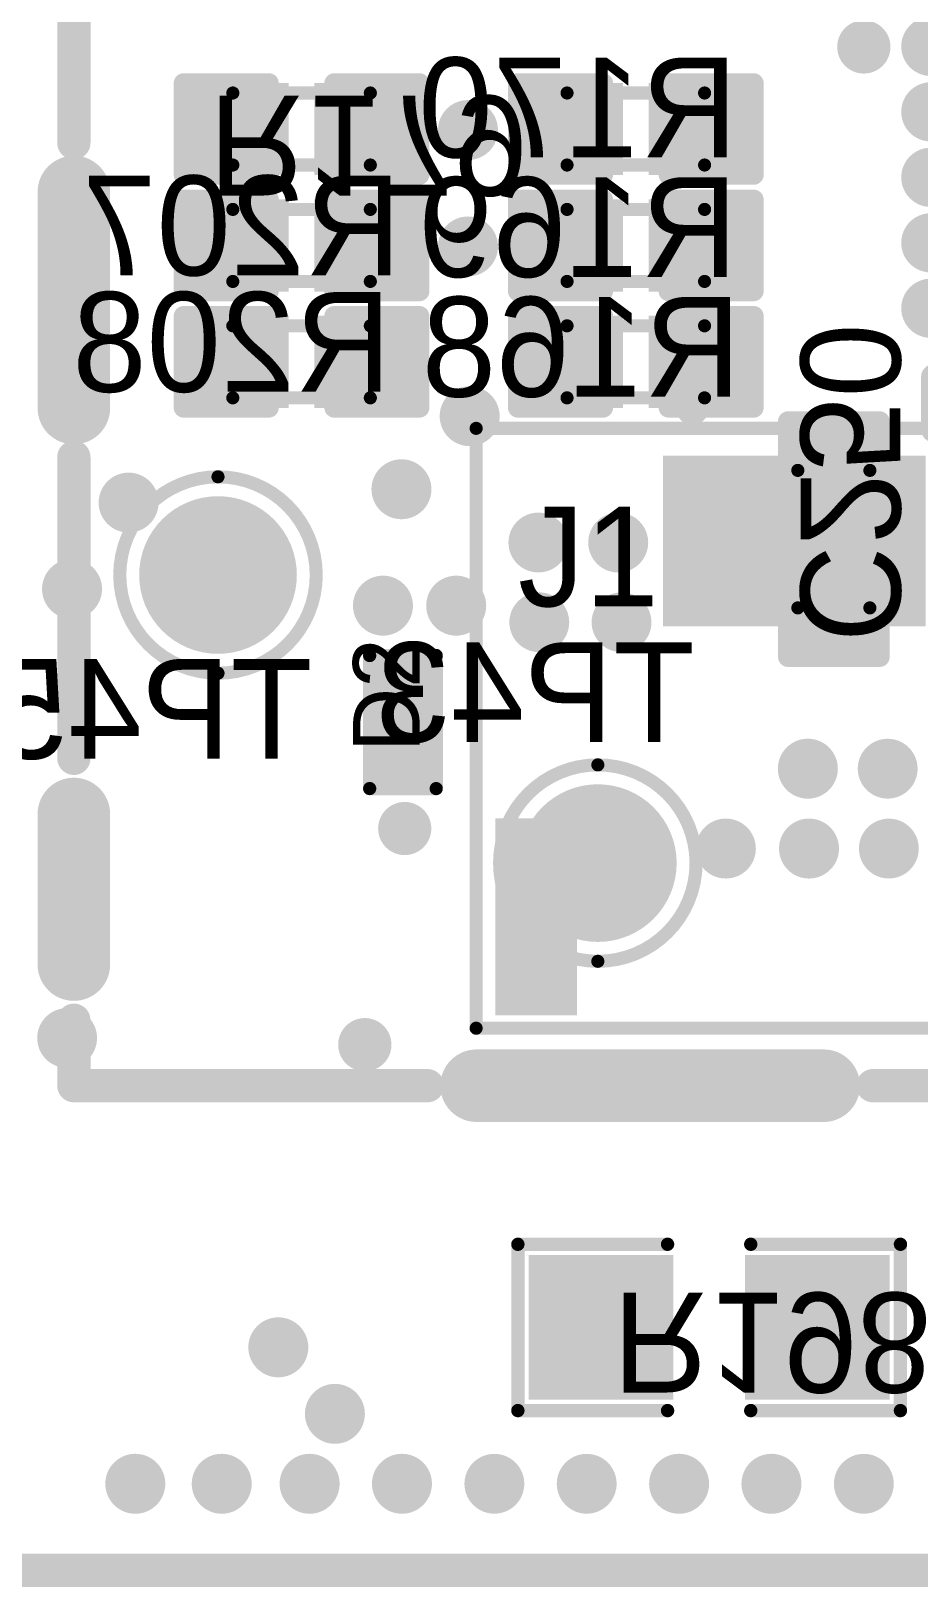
# Model space of a CAD drawing. Extents: x 722 to 1072, y 754 to 1061.
# Drawn here: x 791.64 to 798.41, y 1014.07 to 1025.95 of the extents above; entities that cross this region are included whole.
import ezdxf

# ---------------------------------------------------------------- set-up
doc = ezdxf.new("R2010")
doc.units = 0
doc.layers.get('0').update_dxf_attribs({"linetype": 'CONTINUOUS'})
for name, color, linetype in [('BOTTOMOVERLAY', 54, 'CONTINUOUS'), ('BOTTOMPASTE', 16, 'CONTINUOUS'), ('BOTTOMSOLDER', 6, 'CONTINUOUS'), ('KEEPOUTLAYER', 6, 'CONTINUOUS'), ('MECHANICAL13', 56, 'CONTINUOUS'), ('MULTILAYER', 9, 'CONTINUOUS'), ('TOPOVERLAY', 2, 'CONTINUOUS'), ('TOPPASTE', 8, 'CONTINUOUS'), ('TOPSOLDER', 216, 'CONTINUOUS'), ('VIAHOLELAYER', 16, 'CONTINUOUS')]:
    doc.layers.add(name, color=color, linetype=linetype)

# ---------------------------------------------------------------- blocks, each defined once
blk = doc.blocks.new('R_0402_B_15')
at = {"layer": 'BOTTOMOVERLAY', "const_width": 0.152}
for points in [[(-0.9, 0.35), (-0.9, -0.35)], [(-0.25, 0.35), (-0.9, 0.35)], [(0.9, 0.35), (0.25, 0.35)], [(0.9, 0.35), (0.9, -0.35)], [(-0.25, -0.35), (-0.9, -0.35)], [(0.9, -0.35), (0.25, -0.35)]]:
    blk.add_lwpolyline(points, dxfattribs=at)
at = {"layer": 'BOTTOMOVERLAY', "const_width": 0.0762}
for points in [[(-0.938, 0.35, 1), (-0.862, 0.35, 1)], [(-0.938, 0.35, 1), (-0.862, 0.35, 1)], [(-0.288, 0.35, 1), (-0.212, 0.35, 1)], [(0.212, 0.35, 1), (0.288, 0.35, 1)], [(0.862, 0.35, 1), (0.938, 0.35, 1)], [(0.862, 0.35, 1), (0.938, 0.35, 1)], [(-0.938, -0.35, 1), (-0.862, -0.35, 1)], [(-0.938, -0.35, 1), (-0.862, -0.35, 1)], [(-0.288, -0.35, 1), (-0.212, -0.35, 1)], [(0.212, -0.35, 1), (0.288, -0.35, 1)], [(0.862, -0.35, 1), (0.938, -0.35, 1)], [(0.862, -0.35, 1), (0.938, -0.35, 1)]]:
    blk.add_lwpolyline(points, format="xyb", close=True, dxfattribs=at)
at = {"layer": 'BOTTOMPASTE'}
for points in [[(-0.8, 0.25), (-0.8, -0.25), (-0.2, 0.25), (-0.2, -0.25)], [(0.2, 0.25), (0.2, -0.25), (0.8, 0.25), (0.8, -0.25)]]:
    blk.add_solid(points, dxfattribs=at)
at = {"layer": 'BOTTOMSOLDER'}
for points in [[(-0.902, 0.352), (-0.902, -0.352), (-0.098, 0.352), (-0.098, -0.352)], [(0.098, 0.352), (0.098, -0.352), (0.902, 0.352), (0.902, -0.352)]]:
    blk.add_solid(points, dxfattribs=at)
at = {"layer": 'MECHANICAL13', "const_width": 0.1}
for points in [[(-0.525, 0.275), (-0.525, -0.275)], [(0.525, 0.275), (-0.525, 0.275)], [(0.525, 0.275), (0.525, -0.275)], [(0.525, -0.275), (-0.525, -0.275)]]:
    blk.add_lwpolyline(points, dxfattribs=at)
at = {"layer": 'MECHANICAL13', "const_width": 0.05}
for points in [[(-0.55, 0.275, 1), (-0.5, 0.275, 1)], [(-0.55, 0.275, 1), (-0.5, 0.275, 1)], [(0.5, 0.275, 1), (0.55, 0.275, 1)], [(0.5, 0.275, 1), (0.55, 0.275, 1)], [(-0.55, -0.275, 1), (-0.5, -0.275, 1)], [(-0.55, -0.275, 1), (-0.5, -0.275, 1)], [(0.5, -0.275, 1), (0.55, -0.275, 1)], [(0.5, -0.275, 1), (0.55, -0.275, 1)]]:
    blk.add_lwpolyline(points, format="xyb", close=True, dxfattribs=at)
blk = doc.blocks.new('R_0402_B_16')
at = {"layer": 'BOTTOMOVERLAY', "const_width": 0.152}
for points in [[(-0.9, 0.35), (-0.9, -0.35)], [(-0.25, 0.35), (-0.9, 0.35)], [(0.9, 0.35), (0.25, 0.35)], [(0.9, 0.35), (0.9, -0.35)], [(-0.25, -0.35), (-0.9, -0.35)], [(0.9, -0.35), (0.25, -0.35)]]:
    blk.add_lwpolyline(points, dxfattribs=at)
at = {"layer": 'BOTTOMOVERLAY', "const_width": 0.0762}
for points in [[(-0.938, 0.35, 1), (-0.862, 0.35, 1)], [(-0.938, 0.35, 1), (-0.862, 0.35, 1)], [(-0.288, 0.35, 1), (-0.212, 0.35, 1)], [(0.212, 0.35, 1), (0.288, 0.35, 1)], [(0.862, 0.35, 1), (0.938, 0.35, 1)], [(0.862, 0.35, 1), (0.938, 0.35, 1)], [(-0.938, -0.35, 1), (-0.862, -0.35, 1)], [(-0.938, -0.35, 1), (-0.862, -0.35, 1)], [(-0.288, -0.35, 1), (-0.212, -0.35, 1)], [(0.212, -0.35, 1), (0.288, -0.35, 1)], [(0.862, -0.35, 1), (0.938, -0.35, 1)], [(0.862, -0.35, 1), (0.938, -0.35, 1)]]:
    blk.add_lwpolyline(points, format="xyb", close=True, dxfattribs=at)
at = {"layer": 'BOTTOMPASTE'}
for points in [[(-0.8, 0.25), (-0.8, -0.25), (-0.2, 0.25), (-0.2, -0.25)], [(0.2, 0.25), (0.2, -0.25), (0.8, 0.25), (0.8, -0.25)]]:
    blk.add_solid(points, dxfattribs=at)
at = {"layer": 'BOTTOMSOLDER'}
for points in [[(-0.902, 0.352), (-0.902, -0.352), (-0.098, 0.352), (-0.098, -0.352)], [(0.098, 0.352), (0.098, -0.352), (0.902, 0.352), (0.902, -0.352)]]:
    blk.add_solid(points, dxfattribs=at)
at = {"layer": 'MECHANICAL13', "const_width": 0.1}
for points in [[(-0.525, 0.275), (-0.525, -0.275)], [(0.525, 0.275), (-0.525, 0.275)], [(0.525, 0.275), (0.525, -0.275)], [(0.525, -0.275), (-0.525, -0.275)]]:
    blk.add_lwpolyline(points, dxfattribs=at)
at = {"layer": 'MECHANICAL13', "const_width": 0.05}
for points in [[(-0.55, 0.275, 1), (-0.5, 0.275, 1)], [(-0.55, 0.275, 1), (-0.5, 0.275, 1)], [(0.5, 0.275, 1), (0.55, 0.275, 1)], [(0.5, 0.275, 1), (0.55, 0.275, 1)], [(-0.55, -0.275, 1), (-0.5, -0.275, 1)], [(-0.55, -0.275, 1), (-0.5, -0.275, 1)], [(0.5, -0.275, 1), (0.55, -0.275, 1)], [(0.5, -0.275, 1), (0.55, -0.275, 1)]]:
    blk.add_lwpolyline(points, format="xyb", close=True, dxfattribs=at)
blk = doc.blocks.new('C_0402_B_22')
at = {"layer": 'BOTTOMOVERLAY', "const_width": 0.152}
for points in [[(-0.25, 0.35), (-0.9, 0.35)], [(-0.9, -0.35), (-0.9, 0.35)], [(0.9, 0.35), (0.25, 0.35)], [(0.9, -0.35), (0.9, 0.35)], [(-0.25, -0.35), (-0.9, -0.35)], [(0.9, -0.35), (0.25, -0.35)]]:
    blk.add_lwpolyline(points, dxfattribs=at)
at = {"layer": 'BOTTOMOVERLAY', "const_width": 0.0762}
for points in [[(-0.938, 0.35, 1), (-0.862, 0.35, 1)], [(-0.938, 0.35, 1), (-0.862, 0.35, 1)], [(-0.288, 0.35, 1), (-0.212, 0.35, 1)], [(0.212, 0.35, 1), (0.288, 0.35, 1)], [(0.862, 0.35, 1), (0.938, 0.35, 1)], [(0.862, 0.35, 1), (0.938, 0.35, 1)], [(-0.938, -0.35, 1), (-0.862, -0.35, 1)], [(-0.938, -0.35, 1), (-0.862, -0.35, 1)], [(-0.288, -0.35, 1), (-0.212, -0.35, 1)], [(0.212, -0.35, 1), (0.288, -0.35, 1)], [(0.862, -0.35, 1), (0.938, -0.35, 1)], [(0.862, -0.35, 1), (0.938, -0.35, 1)]]:
    blk.add_lwpolyline(points, format="xyb", close=True, dxfattribs=at)
at = {"layer": 'BOTTOMPASTE'}
for points in [[(-0.8, 0.25), (-0.8, -0.25), (-0.2, 0.25), (-0.2, -0.25)], [(0.2, 0.25), (0.2, -0.25), (0.8, 0.25), (0.8, -0.25)]]:
    blk.add_solid(points, dxfattribs=at)
at = {"layer": 'BOTTOMSOLDER'}
for points in [[(-0.902, 0.352), (-0.902, -0.352), (-0.098, 0.352), (-0.098, -0.352)], [(0.098, 0.352), (0.098, -0.352), (0.902, 0.352), (0.902, -0.352)]]:
    blk.add_solid(points, dxfattribs=at)
at = {"layer": 'MECHANICAL13', "const_width": 0.1}
for points in [[(0.525, 0.275), (-0.525, 0.275)], [(-0.525, -0.275), (-0.525, 0.275)], [(0.525, -0.275), (0.525, 0.275)], [(0.525, -0.275), (-0.525, -0.275)]]:
    blk.add_lwpolyline(points, dxfattribs=at)
at = {"layer": 'MECHANICAL13', "const_width": 0.05}
for points in [[(-0.55, 0.275, 1), (-0.5, 0.275, 1)], [(-0.55, 0.275, 1), (-0.5, 0.275, 1)], [(0.5, 0.275, 1), (0.55, 0.275, 1)], [(0.5, 0.275, 1), (0.55, 0.275, 1)], [(-0.55, -0.275, 1), (-0.5, -0.275, 1)], [(-0.55, -0.275, 1), (-0.5, -0.275, 1)], [(0.5, -0.275, 1), (0.55, -0.275, 1)], [(0.5, -0.275, 1), (0.55, -0.275, 1)]]:
    blk.add_lwpolyline(points, format="xyb", close=True, dxfattribs=at)
blk = doc.blocks.new('QFN32_B_42')
at = {"layer": 'BOTTOMOVERLAY', "const_width": 0.2}
for points in [[(-2.275, 2.675), (-2.675, 2.675)], [(-2.675, 2.675), (-2.675, 2.275)], [(2.675, 2.675), (2.275, 2.675)], [(2.675, 2.675), (2.675, 2.275)], [(-2.675, -2.275), (-2.675, -2.675)], [(2.675, -2.275), (2.675, -2.675)], [(-2.275, -2.675), (-2.675, -2.675)], [(2.675, -2.675), (2.275, -2.675)]]:
    blk.add_lwpolyline(points, dxfattribs=at)
at = {"layer": 'BOTTOMOVERLAY'}
for points, const_width in [([(-2.725, 2.675, 1), (-2.625, 2.675, 1)], 0.1), ([(-2.725, 2.675, 1), (-2.625, 2.675, 1)], 0.1), ([(-2.325, 2.675, 1), (-2.225, 2.675, 1)], 0.1), ([(2.225, 2.675, 1), (2.325, 2.675, 1)], 0.1), ([(2.625, 2.675, 1), (2.725, 2.675, 1)], 0.1), ([(2.625, 2.675, 1), (2.725, 2.675, 1)], 0.1), ([(-2.725, 2.275, 1), (-2.625, 2.275, 1)], 0.1), ([(2.625, 2.275, 1), (2.725, 2.275, 1)], 0.1), ([(-2.725, -2.275, 1), (-2.625, -2.275, 1)], 0.1), ([(2.625, -2.275, 1), (2.725, -2.275, 1)], 0.1), ([(-3.2, -2.525, 1), (-3.45, -2.525, 1)], 0.25), ([(-3.512, -2.525, 1), (-3.388, -2.525, 1)], 0.125), ([(-3.262, -2.525, 1), (-3.137, -2.525, 1)], 0.125), ([(-2.725, -2.675, 1), (-2.625, -2.675, 1)], 0.1), ([(-2.725, -2.675, 1), (-2.625, -2.675, 1)], 0.1), ([(-2.325, -2.675, 1), (-2.225, -2.675, 1)], 0.1), ([(2.225, -2.675, 1), (2.325, -2.675, 1)], 0.1), ([(2.625, -2.675, 1), (2.725, -2.675, 1)], 0.1), ([(2.625, -2.675, 1), (2.725, -2.675, 1)], 0.1)]:
    blk.add_lwpolyline(points, format="xyb", close=True, dxfattribs=dict(at, const_width=const_width))
at = {"layer": 'BOTTOMPASTE', "const_width": 0.25}
for points in [[(-1.75, 2.7), (-1.75, 2.15)], [(-1.25, 2.7), (-1.25, 2.15)], [(-0.75, 2.7), (-0.75, 2.15)], [(-0.25, 2.7), (-0.25, 2.15)], [(0.25, 2.7), (0.25, 2.15)], [(0.75, 2.7), (0.75, 2.15)], [(1.25, 2.7), (1.25, 2.15)], [(1.75, 2.7), (1.75, 2.15)], [(-2.15, 1.75), (-2.7, 1.75)], [(2.7, 1.75), (2.15, 1.75)], [(-2.15, 1.25), (-2.7, 1.25)], [(2.7, 1.25), (2.15, 1.25)], [(-2.15, 0.75), (-2.7, 0.75)], [(2.7, 0.75), (2.15, 0.75)], [(-2.15, 0.25), (-2.7, 0.25)], [(2.7, 0.25), (2.15, 0.25)], [(-2.15, -0.25), (-2.7, -0.25)], [(2.7, -0.25), (2.15, -0.25)], [(-2.15, -0.75), (-2.7, -0.75)], [(2.7, -0.75), (2.15, -0.75)], [(-2.15, -1.25), (-2.7, -1.25)], [(2.7, -1.25), (2.15, -1.25)], [(-2.15, -1.75), (-2.7, -1.75)], [(2.7, -1.75), (2.15, -1.75)], [(-1.75, -2.15), (-1.75, -2.7)], [(-1.25, -2.15), (-1.25, -2.7)], [(-0.75, -2.15), (-0.75, -2.7)], [(-0.25, -2.15), (-0.25, -2.7)], [(0.25, -2.15), (0.25, -2.7)], [(0.75, -2.15), (0.75, -2.7)], [(1.25, -2.15), (1.25, -2.7)], [(1.75, -2.15), (1.75, -2.7)]]:
    blk.add_lwpolyline(points, dxfattribs=at)
at = {"layer": 'BOTTOMPASTE', "const_width": 0.125}
for points in [[(-1.812, 2.7, 1), (-1.687, 2.7, 1)], [(-1.312, 2.7, 1), (-1.188, 2.7, 1)], [(-0.812, 2.7, 1), (-0.687, 2.7, 1)], [(-0.312, 2.7, 1), (-0.188, 2.7, 1)], [(0.188, 2.7, 1), (0.313, 2.7, 1)], [(0.688, 2.7, 1), (0.813, 2.7, 1)], [(1.188, 2.7, 1), (1.312, 2.7, 1)], [(1.688, 2.7, 1), (1.813, 2.7, 1)], [(-1.812, 2.15, 1), (-1.687, 2.15, 1)], [(-1.312, 2.15, 1), (-1.188, 2.15, 1)], [(-0.812, 2.15, 1), (-0.687, 2.15, 1)], [(-0.312, 2.15, 1), (-0.188, 2.15, 1)], [(0.188, 2.15, 1), (0.313, 2.15, 1)], [(0.688, 2.15, 1), (0.813, 2.15, 1)], [(1.188, 2.15, 1), (1.312, 2.15, 1)], [(1.688, 2.15, 1), (1.813, 2.15, 1)], [(-2.762, 1.75, 1), (-2.638, 1.75, 1)], [(-2.212, 1.75, 1), (-2.087, 1.75, 1)], [(2.088, 1.75, 1), (2.213, 1.75, 1)], [(2.638, 1.75, 1), (2.763, 1.75, 1)], [(-2.762, 1.25, 1), (-2.638, 1.25, 1)], [(-2.212, 1.25, 1), (-2.087, 1.25, 1)], [(2.088, 1.25, 1), (2.213, 1.25, 1)], [(2.638, 1.25, 1), (2.763, 1.25, 1)], [(-2.762, 0.75, 1), (-2.638, 0.75, 1)], [(-2.212, 0.75, 1), (-2.087, 0.75, 1)], [(2.088, 0.75, 1), (2.213, 0.75, 1)], [(2.638, 0.75, 1), (2.763, 0.75, 1)], [(-2.762, 0.25, 1), (-2.638, 0.25, 1)], [(-2.212, 0.25, 1), (-2.087, 0.25, 1)], [(2.088, 0.25, 1), (2.213, 0.25, 1)], [(2.638, 0.25, 1), (2.763, 0.25, 1)], [(-2.762, -0.25, 1), (-2.638, -0.25, 1)], [(-2.212, -0.25, 1), (-2.087, -0.25, 1)], [(2.088, -0.25, 1), (2.213, -0.25, 1)], [(2.638, -0.25, 1), (2.763, -0.25, 1)], [(-2.762, -0.75, 1), (-2.638, -0.75, 1)], [(-2.212, -0.75, 1), (-2.087, -0.75, 1)], [(2.088, -0.75, 1), (2.213, -0.75, 1)], [(2.638, -0.75, 1), (2.763, -0.75, 1)], [(-2.762, -1.25, 1), (-2.638, -1.25, 1)], [(-2.212, -1.25, 1), (-2.087, -1.25, 1)], [(2.088, -1.25, 1), (2.213, -1.25, 1)], [(2.638, -1.25, 1), (2.763, -1.25, 1)], [(-2.762, -1.75, 1), (-2.638, -1.75, 1)], [(-2.212, -1.75, 1), (-2.087, -1.75, 1)], [(2.088, -1.75, 1), (2.213, -1.75, 1)], [(2.638, -1.75, 1), (2.763, -1.75, 1)], [(-1.812, -2.15, 1), (-1.687, -2.15, 1)], [(-1.312, -2.15, 1), (-1.188, -2.15, 1)], [(-0.812, -2.15, 1), (-0.687, -2.15, 1)], [(-0.312, -2.15, 1), (-0.188, -2.15, 1)], [(0.188, -2.15, 1), (0.313, -2.15, 1)], [(0.688, -2.15, 1), (0.813, -2.15, 1)], [(1.188, -2.15, 1), (1.312, -2.15, 1)], [(1.688, -2.15, 1), (1.813, -2.15, 1)], [(-1.812, -2.7, 1), (-1.687, -2.7, 1)], [(-1.312, -2.7, 1), (-1.188, -2.7, 1)], [(-0.812, -2.7, 1), (-0.687, -2.7, 1)], [(-0.312, -2.7, 1), (-0.188, -2.7, 1)], [(0.188, -2.7, 1), (0.313, -2.7, 1)], [(0.688, -2.7, 1), (0.813, -2.7, 1)], [(1.188, -2.7, 1), (1.312, -2.7, 1)], [(1.688, -2.7, 1), (1.813, -2.7, 1)]]:
    blk.add_lwpolyline(points, format="xyb", close=True, dxfattribs=at)
at = {"layer": 'BOTTOMPASTE'}
blk.add_solid([(-1.8, -1.8), (1.8, -1.8), (-1.8, 1.8), (1.8, 1.8)], dxfattribs=at)
at = {"layer": 'BOTTOMSOLDER', "const_width": 0.453}
for points in [[(-1.75, 2.7), (-1.75, 2.15)], [(-1.25, 2.7), (-1.25, 2.15)], [(-0.75, 2.7), (-0.75, 2.15)], [(-0.25, 2.7), (-0.25, 2.15)], [(0.25, 2.7), (0.25, 2.15)], [(0.75, 2.7), (0.75, 2.15)], [(1.25, 2.7), (1.25, 2.15)], [(1.75, 2.7), (1.75, 2.15)], [(-2.15, 1.75), (-2.7, 1.75)], [(2.7, 1.75), (2.15, 1.75)], [(-2.15, 1.25), (-2.7, 1.25)], [(2.7, 1.25), (2.15, 1.25)], [(-2.15, 0.75), (-2.7, 0.75)], [(2.7, 0.75), (2.15, 0.75)], [(-2.15, 0.25), (-2.7, 0.25)], [(2.7, 0.25), (2.15, 0.25)], [(-2.15, -0.25), (-2.7, -0.25)], [(2.7, -0.25), (2.15, -0.25)], [(-2.15, -0.75), (-2.7, -0.75)], [(2.7, -0.75), (2.15, -0.75)], [(-2.15, -1.25), (-2.7, -1.25)], [(2.7, -1.25), (2.15, -1.25)], [(-2.15, -1.75), (-2.7, -1.75)], [(2.7, -1.75), (2.15, -1.75)], [(-1.75, -2.15), (-1.75, -2.7)], [(-1.25, -2.15), (-1.25, -2.7)], [(-0.75, -2.15), (-0.75, -2.7)], [(-0.25, -2.15), (-0.25, -2.7)], [(0.25, -2.15), (0.25, -2.7)], [(0.75, -2.15), (0.75, -2.7)], [(1.25, -2.15), (1.25, -2.7)], [(1.75, -2.15), (1.75, -2.7)]]:
    blk.add_lwpolyline(points, dxfattribs=at)
at = {"layer": 'BOTTOMSOLDER', "const_width": 0.227}
for points in [[(-1.863, 2.7, 1), (-1.637, 2.7, 1)], [(-1.363, 2.7, 1), (-1.137, 2.7, 1)], [(-0.863, 2.7, 1), (-0.637, 2.7, 1)], [(-0.363, 2.7, 1), (-0.137, 2.7, 1)], [(0.137, 2.7, 1), (0.363, 2.7, 1)], [(0.637, 2.7, 1), (0.863, 2.7, 1)], [(1.137, 2.7, 1), (1.363, 2.7, 1)], [(1.637, 2.7, 1), (1.863, 2.7, 1)], [(-1.863, 2.15, 1), (-1.637, 2.15, 1)], [(-1.363, 2.15, 1), (-1.137, 2.15, 1)], [(-0.863, 2.15, 1), (-0.637, 2.15, 1)], [(-0.363, 2.15, 1), (-0.137, 2.15, 1)], [(0.137, 2.15, 1), (0.363, 2.15, 1)], [(0.637, 2.15, 1), (0.863, 2.15, 1)], [(1.137, 2.15, 1), (1.363, 2.15, 1)], [(1.637, 2.15, 1), (1.863, 2.15, 1)], [(-2.813, 1.75, 1), (-2.587, 1.75, 1)], [(-2.263, 1.75, 1), (-2.037, 1.75, 1)], [(2.037, 1.75, 1), (2.263, 1.75, 1)], [(2.587, 1.75, 1), (2.813, 1.75, 1)], [(-2.813, 1.25, 1), (-2.587, 1.25, 1)], [(-2.263, 1.25, 1), (-2.037, 1.25, 1)], [(2.037, 1.25, 1), (2.263, 1.25, 1)], [(2.587, 1.25, 1), (2.813, 1.25, 1)], [(-2.813, 0.75, 1), (-2.587, 0.75, 1)], [(-2.263, 0.75, 1), (-2.037, 0.75, 1)], [(2.037, 0.75, 1), (2.263, 0.75, 1)], [(2.587, 0.75, 1), (2.813, 0.75, 1)], [(-2.813, 0.25, 1), (-2.587, 0.25, 1)], [(-2.263, 0.25, 1), (-2.037, 0.25, 1)], [(2.037, 0.25, 1), (2.263, 0.25, 1)], [(2.587, 0.25, 1), (2.813, 0.25, 1)], [(-2.813, -0.25, 1), (-2.587, -0.25, 1)], [(-2.263, -0.25, 1), (-2.037, -0.25, 1)], [(2.037, -0.25, 1), (2.263, -0.25, 1)], [(2.587, -0.25, 1), (2.813, -0.25, 1)], [(-2.813, -0.75, 1), (-2.587, -0.75, 1)], [(-2.263, -0.75, 1), (-2.037, -0.75, 1)], [(2.037, -0.75, 1), (2.263, -0.75, 1)], [(2.587, -0.75, 1), (2.813, -0.75, 1)], [(-2.813, -1.25, 1), (-2.587, -1.25, 1)], [(-2.263, -1.25, 1), (-2.037, -1.25, 1)], [(2.037, -1.25, 1), (2.263, -1.25, 1)], [(2.587, -1.25, 1), (2.813, -1.25, 1)], [(-2.813, -1.75, 1), (-2.587, -1.75, 1)], [(-2.263, -1.75, 1), (-2.037, -1.75, 1)], [(2.037, -1.75, 1), (2.263, -1.75, 1)], [(2.587, -1.75, 1), (2.813, -1.75, 1)], [(-1.863, -2.15, 1), (-1.637, -2.15, 1)], [(-1.363, -2.15, 1), (-1.137, -2.15, 1)], [(-0.863, -2.15, 1), (-0.637, -2.15, 1)], [(-0.363, -2.15, 1), (-0.137, -2.15, 1)], [(0.137, -2.15, 1), (0.363, -2.15, 1)], [(0.637, -2.15, 1), (0.863, -2.15, 1)], [(1.137, -2.15, 1), (1.363, -2.15, 1)], [(1.637, -2.15, 1), (1.863, -2.15, 1)], [(-1.863, -2.7, 1), (-1.637, -2.7, 1)], [(-1.363, -2.7, 1), (-1.137, -2.7, 1)], [(-0.863, -2.7, 1), (-0.637, -2.7, 1)], [(-0.363, -2.7, 1), (-0.137, -2.7, 1)], [(0.137, -2.7, 1), (0.363, -2.7, 1)], [(0.637, -2.7, 1), (0.863, -2.7, 1)], [(1.137, -2.7, 1), (1.363, -2.7, 1)], [(1.637, -2.7, 1), (1.863, -2.7, 1)]]:
    blk.add_lwpolyline(points, format="xyb", close=True, dxfattribs=at)
at = {"layer": 'BOTTOMSOLDER'}
blk.add_solid([(-1.902, -1.902), (1.902, -1.902), (-1.902, 1.902), (1.902, 1.902)], dxfattribs=at)
at = {"layer": 'MECHANICAL13', "const_width": 0.1}
for points in [[(2.525, 2.525), (-2.525, 2.525)], [(-2.525, 2.525), (-2.525, -2.525)], [(2.525, 2.525), (2.525, -2.525)], [(2.525, -2.525), (-2.525, -2.525)]]:
    blk.add_lwpolyline(points, dxfattribs=at)
at = {"layer": 'MECHANICAL13'}
for points, const_width in [([(-2.55, 2.525, 1), (-2.5, 2.525, 1)], 0.05), ([(-2.55, 2.525, 1), (-2.5, 2.525, 1)], 0.05), ([(2.5, 2.525, 1), (2.55, 2.525, 1)], 0.05), ([(2.5, 2.525, 1), (2.55, 2.525, 1)], 0.05), ([(-1.125, -1.625, 1), (-2.125, -1.625, 1)], 0.1), ([(-2.15, -1.625, 1), (-2.1, -1.625, 1)], 0.05), ([(-1.15, -1.625, 1), (-1.1, -1.625, 1)], 0.05), ([(-2.55, -2.525, 1), (-2.5, -2.525, 1)], 0.05), ([(-2.55, -2.525, 1), (-2.5, -2.525, 1)], 0.05), ([(2.5, -2.525, 1), (2.55, -2.525, 1)], 0.05), ([(2.5, -2.525, 1), (2.55, -2.525, 1)], 0.05)]:
    blk.add_lwpolyline(points, format="xyb", close=True, dxfattribs=dict(at, const_width=const_width))
blk = doc.blocks.new('R_0402_B_45')
at = {"layer": 'BOTTOMOVERLAY', "const_width": 0.152}
for points in [[(-0.9, 0.35), (-0.25, 0.35)], [(-0.9, -0.35), (-0.9, 0.35)], [(0.25, 0.35), (0.9, 0.35)], [(0.9, -0.35), (0.9, 0.35)], [(-0.9, -0.35), (-0.25, -0.35)], [(0.25, -0.35), (0.9, -0.35)]]:
    blk.add_lwpolyline(points, dxfattribs=at)
at = {"layer": 'BOTTOMOVERLAY', "const_width": 0.0762}
for points in [[(-0.938, 0.35, 1), (-0.862, 0.35, 1)], [(-0.938, 0.35, 1), (-0.862, 0.35, 1)], [(-0.288, 0.35, 1), (-0.212, 0.35, 1)], [(0.212, 0.35, 1), (0.288, 0.35, 1)], [(0.862, 0.35, 1), (0.938, 0.35, 1)], [(0.862, 0.35, 1), (0.938, 0.35, 1)], [(-0.938, -0.35, 1), (-0.862, -0.35, 1)], [(-0.938, -0.35, 1), (-0.862, -0.35, 1)], [(-0.288, -0.35, 1), (-0.212, -0.35, 1)], [(0.212, -0.35, 1), (0.288, -0.35, 1)], [(0.862, -0.35, 1), (0.938, -0.35, 1)], [(0.862, -0.35, 1), (0.938, -0.35, 1)]]:
    blk.add_lwpolyline(points, format="xyb", close=True, dxfattribs=at)
at = {"layer": 'BOTTOMPASTE'}
for points in [[(-0.8, 0.25), (-0.8, -0.25), (-0.2, 0.25), (-0.2, -0.25)], [(0.2, 0.25), (0.2, -0.25), (0.8, 0.25), (0.8, -0.25)]]:
    blk.add_solid(points, dxfattribs=at)
at = {"layer": 'BOTTOMSOLDER'}
for points in [[(-0.902, 0.352), (-0.902, -0.352), (-0.098, 0.352), (-0.098, -0.352)], [(0.098, 0.352), (0.098, -0.352), (0.902, 0.352), (0.902, -0.352)]]:
    blk.add_solid(points, dxfattribs=at)
at = {"layer": 'MECHANICAL13', "const_width": 0.1}
for points in [[(-0.525, 0.275), (0.525, 0.275)], [(-0.525, -0.275), (-0.525, 0.275)], [(0.525, -0.275), (0.525, 0.275)], [(-0.525, -0.275), (0.525, -0.275)]]:
    blk.add_lwpolyline(points, dxfattribs=at)
at = {"layer": 'MECHANICAL13', "const_width": 0.05}
for points in [[(-0.55, 0.275, 1), (-0.5, 0.275, 1)], [(-0.55, 0.275, 1), (-0.5, 0.275, 1)], [(0.5, 0.275, 1), (0.55, 0.275, 1)], [(0.5, 0.275, 1), (0.55, 0.275, 1)], [(-0.55, -0.275, 1), (-0.5, -0.275, 1)], [(-0.55, -0.275, 1), (-0.5, -0.275, 1)], [(0.5, -0.275, 1), (0.55, -0.275, 1)], [(0.5, -0.275, 1), (0.55, -0.275, 1)]]:
    blk.add_lwpolyline(points, format="xyb", close=True, dxfattribs=at)
blk = doc.blocks.new('R_0402_B_54')
at = {"layer": 'BOTTOMOVERLAY', "const_width": 0.152}
for points in [[(-0.9, 0.35), (-0.25, 0.35)], [(-0.9, -0.35), (-0.9, 0.35)], [(0.25, 0.35), (0.9, 0.35)], [(0.9, -0.35), (0.9, 0.35)], [(-0.9, -0.35), (-0.25, -0.35)], [(0.25, -0.35), (0.9, -0.35)]]:
    blk.add_lwpolyline(points, dxfattribs=at)
at = {"layer": 'BOTTOMOVERLAY', "const_width": 0.0762}
for points in [[(-0.938, 0.35, 1), (-0.862, 0.35, 1)], [(-0.938, 0.35, 1), (-0.862, 0.35, 1)], [(-0.288, 0.35, 1), (-0.212, 0.35, 1)], [(0.212, 0.35, 1), (0.288, 0.35, 1)], [(0.862, 0.35, 1), (0.938, 0.35, 1)], [(0.862, 0.35, 1), (0.938, 0.35, 1)], [(-0.938, -0.35, 1), (-0.862, -0.35, 1)], [(-0.938, -0.35, 1), (-0.862, -0.35, 1)], [(-0.288, -0.35, 1), (-0.212, -0.35, 1)], [(0.212, -0.35, 1), (0.288, -0.35, 1)], [(0.862, -0.35, 1), (0.938, -0.35, 1)], [(0.862, -0.35, 1), (0.938, -0.35, 1)]]:
    blk.add_lwpolyline(points, format="xyb", close=True, dxfattribs=at)
at = {"layer": 'BOTTOMPASTE'}
for points in [[(-0.8, 0.25), (-0.8, -0.25), (-0.2, 0.25), (-0.2, -0.25)], [(0.2, 0.25), (0.2, -0.25), (0.8, 0.25), (0.8, -0.25)]]:
    blk.add_solid(points, dxfattribs=at)
at = {"layer": 'BOTTOMSOLDER'}
for points in [[(-0.902, 0.352), (-0.902, -0.352), (-0.098, 0.352), (-0.098, -0.352)], [(0.098, 0.352), (0.098, -0.352), (0.902, 0.352), (0.902, -0.352)]]:
    blk.add_solid(points, dxfattribs=at)
at = {"layer": 'MECHANICAL13', "const_width": 0.1}
for points in [[(-0.525, 0.275), (0.525, 0.275)], [(-0.525, -0.275), (-0.525, 0.275)], [(0.525, -0.275), (0.525, 0.275)], [(-0.525, -0.275), (0.525, -0.275)]]:
    blk.add_lwpolyline(points, dxfattribs=at)
at = {"layer": 'MECHANICAL13', "const_width": 0.05}
for points in [[(-0.55, 0.275, 1), (-0.5, 0.275, 1)], [(-0.55, 0.275, 1), (-0.5, 0.275, 1)], [(0.5, 0.275, 1), (0.55, 0.275, 1)], [(0.5, 0.275, 1), (0.55, 0.275, 1)], [(-0.55, -0.275, 1), (-0.5, -0.275, 1)], [(-0.55, -0.275, 1), (-0.5, -0.275, 1)], [(0.5, -0.275, 1), (0.55, -0.275, 1)], [(0.5, -0.275, 1), (0.55, -0.275, 1)]]:
    blk.add_lwpolyline(points, format="xyb", close=True, dxfattribs=at)
blk = doc.blocks.new('R_0402_B_55')
at = {"layer": 'BOTTOMOVERLAY', "const_width": 0.152}
for points in [[(-0.9, 0.35), (-0.25, 0.35)], [(-0.9, -0.35), (-0.9, 0.35)], [(0.25, 0.35), (0.9, 0.35)], [(0.9, -0.35), (0.9, 0.35)], [(-0.9, -0.35), (-0.25, -0.35)], [(0.25, -0.35), (0.9, -0.35)]]:
    blk.add_lwpolyline(points, dxfattribs=at)
at = {"layer": 'BOTTOMOVERLAY', "const_width": 0.0762}
for points in [[(-0.938, 0.35, 1), (-0.862, 0.35, 1)], [(-0.938, 0.35, 1), (-0.862, 0.35, 1)], [(-0.288, 0.35, 1), (-0.212, 0.35, 1)], [(0.212, 0.35, 1), (0.288, 0.35, 1)], [(0.862, 0.35, 1), (0.938, 0.35, 1)], [(0.862, 0.35, 1), (0.938, 0.35, 1)], [(-0.938, -0.35, 1), (-0.862, -0.35, 1)], [(-0.938, -0.35, 1), (-0.862, -0.35, 1)], [(-0.288, -0.35, 1), (-0.212, -0.35, 1)], [(0.212, -0.35, 1), (0.288, -0.35, 1)], [(0.862, -0.35, 1), (0.938, -0.35, 1)], [(0.862, -0.35, 1), (0.938, -0.35, 1)]]:
    blk.add_lwpolyline(points, format="xyb", close=True, dxfattribs=at)
at = {"layer": 'BOTTOMPASTE'}
for points in [[(-0.8, 0.25), (-0.8, -0.25), (-0.2, 0.25), (-0.2, -0.25)], [(0.2, 0.25), (0.2, -0.25), (0.8, 0.25), (0.8, -0.25)]]:
    blk.add_solid(points, dxfattribs=at)
at = {"layer": 'BOTTOMSOLDER'}
for points in [[(-0.902, 0.352), (-0.902, -0.352), (-0.098, 0.352), (-0.098, -0.352)], [(0.098, 0.352), (0.098, -0.352), (0.902, 0.352), (0.902, -0.352)]]:
    blk.add_solid(points, dxfattribs=at)
at = {"layer": 'MECHANICAL13', "const_width": 0.1}
for points in [[(-0.525, 0.275), (0.525, 0.275)], [(-0.525, -0.275), (-0.525, 0.275)], [(0.525, -0.275), (0.525, 0.275)], [(-0.525, -0.275), (0.525, -0.275)]]:
    blk.add_lwpolyline(points, dxfattribs=at)
at = {"layer": 'MECHANICAL13', "const_width": 0.05}
for points in [[(-0.55, 0.275, 1), (-0.5, 0.275, 1)], [(-0.55, 0.275, 1), (-0.5, 0.275, 1)], [(0.5, 0.275, 1), (0.55, 0.275, 1)], [(0.5, 0.275, 1), (0.55, 0.275, 1)], [(-0.55, -0.275, 1), (-0.5, -0.275, 1)], [(-0.55, -0.275, 1), (-0.5, -0.275, 1)], [(0.5, -0.275, 1), (0.55, -0.275, 1)], [(0.5, -0.275, 1), (0.55, -0.275, 1)]]:
    blk.add_lwpolyline(points, format="xyb", close=True, dxfattribs=at)
blk = doc.blocks.new('R_0402_B_56')
at = {"layer": 'BOTTOMOVERLAY', "const_width": 0.152}
for points in [[(-0.9, 0.35), (-0.25, 0.35)], [(-0.9, -0.35), (-0.9, 0.35)], [(0.25, 0.35), (0.9, 0.35)], [(0.9, -0.35), (0.9, 0.35)], [(-0.9, -0.35), (-0.25, -0.35)], [(0.25, -0.35), (0.9, -0.35)]]:
    blk.add_lwpolyline(points, dxfattribs=at)
at = {"layer": 'BOTTOMOVERLAY', "const_width": 0.0762}
for points in [[(-0.938, 0.35, 1), (-0.862, 0.35, 1)], [(-0.938, 0.35, 1), (-0.862, 0.35, 1)], [(-0.288, 0.35, 1), (-0.212, 0.35, 1)], [(0.212, 0.35, 1), (0.288, 0.35, 1)], [(0.862, 0.35, 1), (0.938, 0.35, 1)], [(0.862, 0.35, 1), (0.938, 0.35, 1)], [(-0.938, -0.35, 1), (-0.862, -0.35, 1)], [(-0.938, -0.35, 1), (-0.862, -0.35, 1)], [(-0.288, -0.35, 1), (-0.212, -0.35, 1)], [(0.212, -0.35, 1), (0.288, -0.35, 1)], [(0.862, -0.35, 1), (0.938, -0.35, 1)], [(0.862, -0.35, 1), (0.938, -0.35, 1)]]:
    blk.add_lwpolyline(points, format="xyb", close=True, dxfattribs=at)
at = {"layer": 'BOTTOMPASTE'}
for points in [[(-0.8, 0.25), (-0.8, -0.25), (-0.2, 0.25), (-0.2, -0.25)], [(0.2, 0.25), (0.2, -0.25), (0.8, 0.25), (0.8, -0.25)]]:
    blk.add_solid(points, dxfattribs=at)
at = {"layer": 'BOTTOMSOLDER'}
for points in [[(-0.902, 0.352), (-0.902, -0.352), (-0.098, 0.352), (-0.098, -0.352)], [(0.098, 0.352), (0.098, -0.352), (0.902, 0.352), (0.902, -0.352)]]:
    blk.add_solid(points, dxfattribs=at)
at = {"layer": 'MECHANICAL13', "const_width": 0.1}
for points in [[(-0.525, 0.275), (0.525, 0.275)], [(-0.525, -0.275), (-0.525, 0.275)], [(0.525, -0.275), (0.525, 0.275)], [(-0.525, -0.275), (0.525, -0.275)]]:
    blk.add_lwpolyline(points, dxfattribs=at)
at = {"layer": 'MECHANICAL13', "const_width": 0.05}
for points in [[(-0.55, 0.275, 1), (-0.5, 0.275, 1)], [(-0.55, 0.275, 1), (-0.5, 0.275, 1)], [(0.5, 0.275, 1), (0.55, 0.275, 1)], [(0.5, 0.275, 1), (0.55, 0.275, 1)], [(-0.55, -0.275, 1), (-0.5, -0.275, 1)], [(-0.55, -0.275, 1), (-0.5, -0.275, 1)], [(0.5, -0.275, 1), (0.55, -0.275, 1)], [(0.5, -0.275, 1), (0.55, -0.275, 1)]]:
    blk.add_lwpolyline(points, format="xyb", close=True, dxfattribs=at)
blk = doc.blocks.new('0201_201')
at = {"layer": 'TOPOVERLAY', "const_width": 0.102}
for points in [[(-0.508, 0.254), (-0.508, -0.254)], [(-0.508, 0.254), (0.508, 0.254)], [(0.508, 0.254), (0.508, -0.254)], [(-0.508, -0.254), (0.508, -0.254)]]:
    blk.add_lwpolyline(points, dxfattribs=at)
at = {"layer": 'TOPOVERLAY', "const_width": 0.0508}
for points in [[(-0.533, 0.254, 1), (-0.483, 0.254, 1)], [(-0.533, 0.254, 1), (-0.483, 0.254, 1)], [(0.483, 0.254, 1), (0.533, 0.254, 1)], [(0.483, 0.254, 1), (0.533, 0.254, 1)], [(-0.533, -0.254, 1), (-0.483, -0.254, 1)], [(-0.533, -0.254, 1), (-0.483, -0.254, 1)], [(0.483, -0.254, 1), (0.533, -0.254, 1)], [(0.483, -0.254, 1), (0.533, -0.254, 1)]]:
    blk.add_lwpolyline(points, format="xyb", close=True, dxfattribs=at)
at = {"layer": 'TOPPASTE'}
for points in [[(-0.09, -0.175), (-0.09, 0.175), (-0.44, -0.175), (-0.44, 0.175)], [(0.44, -0.175), (0.44, 0.175), (0.09, -0.175), (0.09, 0.175)]]:
    blk.add_solid(points, dxfattribs=at)
at = {"layer": 'TOPSOLDER'}
for points in [[(0.012, -0.277), (0.012, 0.277), (-0.542, -0.277), (-0.542, 0.277)], [(0.542, -0.277), (0.542, 0.277), (-0.012, -0.277), (-0.012, 0.277)]]:
    blk.add_solid(points, dxfattribs=at)
blk = doc.blocks.new('FPC_CON4_KYOCERA_204')
at = {"layer": 'TOPOVERLAY'}
for points, const_width in [([(-2.286, 2.429), (-2.286, -2.429)], 0.1), ([(-2.286, 2.429), (2.295, 2.429)], 0.1), ([(2.295, 2.429), (2.295, -2.429)], 0.1), ([(2.45, 0.778), (2.831, 0.778)], 0.254), ([(-2.286, -2.429), (2.295, -2.429)], 0.1)]:
    blk.add_lwpolyline(points, dxfattribs=dict(at, const_width=const_width))
for points, const_width in [([(-2.311, 2.429, 1), (-2.261, 2.429, 1)], 0.05), ([(-2.311, 2.429, 1), (-2.261, 2.429, 1)], 0.05), ([(2.27, 2.429, 1), (2.32, 2.429, 1)], 0.05), ([(2.27, 2.429, 1), (2.32, 2.429, 1)], 0.05), ([(2.387, 0.778, 1), (2.514, 0.778, 1)], 0.127), ([(2.768, 0.778, 1), (2.895, 0.778, 1)], 0.127), ([(-2.311, -2.429, 1), (-2.261, -2.429, 1)], 0.05), ([(-2.311, -2.429, 1), (-2.261, -2.429, 1)], 0.05), ([(2.27, -2.429, 1), (2.32, -2.429, 1)], 0.05), ([(2.27, -2.429, 1), (2.32, -2.429, 1)], 0.05)]:
    blk.add_lwpolyline(points, format="xyb", close=True, dxfattribs=dict(at, const_width=const_width))
at = {"layer": 'TOPPASTE'}
for points in [[(-2.085, 2.18), (-2.085, 1.76), (-0.785, 2.18), (-0.785, 1.76)], [(1.985, 0.6), (1.985, 0.9), (0.885, 0.6), (0.885, 0.9)], [(1.985, 0.1), (1.985, 0.4), (0.885, 0.1), (0.885, 0.4)], [(1.985, -0.4), (1.985, -0.1), (0.885, -0.4), (0.885, -0.1)], [(1.985, -0.9), (1.985, -0.6), (0.885, -0.9), (0.885, -0.6)], [(-2.085, -1.76), (-2.085, -2.18), (-0.785, -1.76), (-0.785, -2.18)]]:
    blk.add_solid(points, dxfattribs=at)
at = {"layer": 'TOPSOLDER'}
for points in [[(-2.187, 2.282), (-2.187, 1.658), (-0.683, 2.282), (-0.683, 1.658)], [(2.087, 0.498), (2.087, 1.002), (0.783, 0.498), (0.783, 1.002)], [(2.087, -0.002), (2.087, 0.502), (0.783, -0.002), (0.783, 0.502)], [(2.087, -0.502), (2.087, 0.002), (0.783, -0.502), (0.783, 0.002)], [(2.087, -1.002), (2.087, -0.498), (0.783, -1.002), (0.783, -0.498)], [(-2.187, -1.658), (-2.187, -2.282), (-0.683, -1.658), (-0.683, -2.282)]]:
    blk.add_solid(points, dxfattribs=at)
blk = doc.blocks.new('R_0603_B_316')
at = {"layer": 'BOTTOMOVERLAY', "const_width": 0.102}
for points in [[(-0.318, 0.635), (-1.46, 0.635)], [(-1.46, 0.635), (-1.46, -0.635)], [(1.46, 0.635), (0.318, 0.635)], [(1.46, 0.635), (1.46, -0.635)], [(-0.318, -0.635), (-1.46, -0.635)], [(1.46, -0.635), (0.318, -0.635)]]:
    blk.add_lwpolyline(points, dxfattribs=at)
at = {"layer": 'BOTTOMOVERLAY', "const_width": 0.0508}
for points in [[(-1.486, 0.635, 1), (-1.435, 0.635, 1)], [(-1.486, 0.635, 1), (-1.435, 0.635, 1)], [(-0.343, 0.635, 1), (-0.292, 0.635, 1)], [(0.292, 0.635, 1), (0.343, 0.635, 1)], [(1.435, 0.635, 1), (1.486, 0.635, 1)], [(1.435, 0.635, 1), (1.486, 0.635, 1)], [(-1.486, -0.635, 1), (-1.435, -0.635, 1)], [(-1.486, -0.635, 1), (-1.435, -0.635, 1)], [(-0.343, -0.635, 1), (-0.292, -0.635, 1)], [(0.292, -0.635, 1), (0.343, -0.635, 1)], [(1.435, -0.635, 1), (1.486, -0.635, 1)], [(1.435, -0.635, 1), (1.486, -0.635, 1)]]:
    blk.add_lwpolyline(points, format="xyb", close=True, dxfattribs=at)
at = {"layer": 'BOTTOMPASTE'}
for points in [[(-1.275, -0.45), (-0.376, -0.45), (-1.275, 0.45), (-0.376, 0.45)], [(0.376, -0.45), (1.275, -0.45), (0.376, 0.45), (1.275, 0.45)]]:
    blk.add_solid(points, dxfattribs=at)
at = {"layer": 'BOTTOMSOLDER'}
for points in [[(-1.377, -0.552), (-0.274, -0.552), (-1.377, 0.552), (-0.274, 0.552)], [(0.274, -0.552), (1.377, -0.552), (0.274, 0.552), (1.377, 0.552)]]:
    blk.add_solid(points, dxfattribs=at)
blk = doc.blocks.new('TESTPOINT1_B_351')
at = {"layer": 'BOTTOMOVERLAY'}
for points, const_width in [([(0.75, 0, 1), (-0.75, 0, 1)], 0.1), ([(-0.775, 0, 1), (-0.725, 0, 1)], 0.05), ([(0.725, 0, 1), (0.775, 0, 1)], 0.05)]:
    blk.add_lwpolyline(points, format="xyb", close=True, dxfattribs=dict(at, const_width=const_width))
at = {"layer": 'BOTTOMPASTE', "const_width": 0.5}
blk.add_lwpolyline([(-0.25, 0, 1), (0.25, 0, 1)], format="xyb", close=True, dxfattribs=at)
at = {"layer": 'BOTTOMSOLDER', "const_width": 0.602}
blk.add_lwpolyline([(-0.301, 0, 1), (0.301, 0, 1)], format="xyb", close=True, dxfattribs=at)
blk = doc.blocks.new('TESTPOINT1_B_353')
at = {"layer": 'BOTTOMOVERLAY'}
for points, const_width in [([(0.75, 0, 1), (-0.75, 0, 1)], 0.1), ([(-0.775, 0, 1), (-0.725, 0, 1)], 0.05), ([(0.725, 0, 1), (0.775, 0, 1)], 0.05)]:
    blk.add_lwpolyline(points, format="xyb", close=True, dxfattribs=dict(at, const_width=const_width))
at = {"layer": 'BOTTOMPASTE', "const_width": 0.5}
blk.add_lwpolyline([(-0.25, 0, 1), (0.25, 0, 1)], format="xyb", close=True, dxfattribs=at)
at = {"layer": 'BOTTOMSOLDER', "const_width": 0.602}
blk.add_lwpolyline([(-0.301, 0, 1), (0.301, 0, 1)], format="xyb", close=True, dxfattribs=at)

msp = doc.modelspace()

# ---------------------------------------------------------------- linework, layer by layer
at = {"layer": 'BOTTOMOVERLAY', "const_width": 0.254}
for points in [[(791.963, 1025.099), (791.963, 1026.099)], [(791.963, 1020.399), (791.963, 1022.699)], [(791.963, 1017.899), (791.963, 1018.399)], [(791.963, 1017.899), (794.663, 1017.899)], [(798.063, 1017.899), (799.763, 1017.899)]]:
    msp.add_lwpolyline(points, dxfattribs=at)
at = {"layer": 'BOTTOMOVERLAY', "const_width": 0.127}
for points in [[(791.899, 1025.099, 1), (792.026, 1025.099, 1)], [(791.899, 1022.699, 1), (792.026, 1022.699, 1)], [(791.899, 1020.399, 1), (792.026, 1020.399, 1)], [(791.899, 1018.399, 1), (792.026, 1018.399, 1)], [(791.899, 1017.899, 1), (792.026, 1017.899, 1)], [(791.899, 1017.899, 1), (792.026, 1017.899, 1)], [(794.599, 1017.899, 1), (794.726, 1017.899, 1)], [(797.999, 1017.899, 1), (798.126, 1017.899, 1)]]:
    msp.add_lwpolyline(points, format="xyb", close=True, dxfattribs=at)
at = {"layer": 'BOTTOMPASTE', "const_width": 0.35}
for points in [[(791.963, 1023.074), (791.963, 1024.724)], [(791.963, 1018.824), (791.963, 1019.974)], [(795.038, 1017.899), (797.688, 1017.899)]]:
    msp.add_lwpolyline(points, dxfattribs=at)
at = {"layer": 'BOTTOMPASTE', "const_width": 0.175}
for points in [[(791.875, 1024.724, 1), (792.05, 1024.724, 1)], [(791.875, 1023.074, 1), (792.05, 1023.074, 1)], [(791.875, 1019.974, 1), (792.05, 1019.974, 1)], [(791.875, 1018.824, 1), (792.05, 1018.824, 1)], [(794.95, 1017.899, 1), (795.125, 1017.899, 1)], [(797.6, 1017.899, 1), (797.775, 1017.899, 1)]]:
    msp.add_lwpolyline(points, format="xyb", close=True, dxfattribs=at)
at = {"layer": 'BOTTOMSOLDER', "const_width": 0.553}
for points in [[(791.963, 1023.074), (791.963, 1024.724)], [(791.963, 1018.824), (791.963, 1019.974)], [(795.038, 1017.899), (797.688, 1017.899)]]:
    msp.add_lwpolyline(points, dxfattribs=at)
at = {"layer": 'BOTTOMSOLDER', "const_width": 0.277}
for points in [[(791.824, 1024.724, 1), (792.101, 1024.724, 1)], [(791.824, 1023.074, 1), (792.101, 1023.074, 1)], [(791.824, 1019.974, 1), (792.101, 1019.974, 1)], [(791.824, 1018.824, 1), (792.101, 1018.824, 1)], [(794.899, 1017.899, 1), (795.176, 1017.899, 1)], [(797.549, 1017.899, 1), (797.826, 1017.899, 1)]]:
    msp.add_lwpolyline(points, format="xyb", close=True, dxfattribs=at)
at = {"layer": 'KEEPOUTLAYER', "const_width": 0.254}
msp.add_lwpolyline([(791.463, 1014.199), (804.363, 1014.199)], dxfattribs=at)
at = {"layer": 'MULTILAYER'}
for points, const_width in [([(797.892, 1025.832, 1), (798.096, 1025.832, 1)], 0.203), ([(794.857, 1025.197, 1), (795.086, 1025.197, 1)], 0.229), ([(794.857, 1024.308, 1), (795.086, 1024.308, 1)], 0.229), ([(794.87, 1023.012, 1), (795.099, 1023.012, 1)], 0.229), ([(794.349, 1022.454, 1), (794.578, 1022.454, 1)], 0.229), ([(792.266, 1022.352, 1), (792.495, 1022.352, 1)], 0.229), ([(795.395, 1022.047, 1), (795.623, 1022.047, 1)], 0.229), ([(796.004, 1022.047, 1), (796.233, 1022.047, 1)], 0.229), ([(791.834, 1021.692, 1), (792.063, 1021.692, 1)], 0.229), ([(794.208, 1021.565, 1), (794.437, 1021.565, 1)], 0.229), ([(794.767, 1021.565, 1), (794.996, 1021.565, 1)], 0.229), ([(795.402, 1021.438, 1), (795.63, 1021.438, 1)], 0.229), ([(796.03, 1021.438, 1), (796.258, 1021.438, 1)], 0.229), ([(797.452, 1020.32, 1), (797.681, 1020.32, 1)], 0.229), ([(798.062, 1020.32, 1), (798.29, 1020.32, 1)], 0.229), ([(794.387, 1019.863, 1), (794.59, 1019.863, 1)], 0.203), ([(796.826, 1019.71, 1), (797.055, 1019.71, 1)], 0.229), ([(797.461, 1019.71, 1), (797.69, 1019.71, 1)], 0.229), ([(798.071, 1019.71, 1), (798.299, 1019.71, 1)], 0.229), ([(791.797, 1018.263, 1), (792.025, 1018.263, 1)], 0.229), ([(794.082, 1018.212, 1), (794.286, 1018.212, 1)], 0.203), ([(793.409, 1015.901, 1), (793.638, 1015.901, 1)], 0.229), ([(793.841, 1015.393, 1), (794.07, 1015.393, 1)], 0.229), ([(792.317, 1014.859, 1), (792.546, 1014.859, 1)], 0.229), ([(792.977, 1014.859, 1), (793.206, 1014.859, 1)], 0.229), ([(793.648, 1014.859, 1), (793.877, 1014.859, 1)], 0.229), ([(794.353, 1014.859, 1), (794.582, 1014.859, 1)], 0.229), ([(795.059, 1014.859, 1), (795.287, 1014.859, 1)], 0.229), ([(795.764, 1014.859, 1), (795.992, 1014.859, 1)], 0.229), ([(796.469, 1014.859, 1), (796.698, 1014.859, 1)], 0.229), ([(797.174, 1014.859, 1), (797.403, 1014.859, 1)], 0.229), ([(797.88, 1014.859, 1), (798.108, 1014.859, 1)], 0.229)]:
    msp.add_lwpolyline(points, format="xyb", close=True, dxfattribs=dict(at, const_width=const_width))
at = {"layer": 'VIAHOLELAYER'}
for points, const_width in [([(797.943, 1025.832, 1), (798.045, 1025.832, 1)], 0.102), ([(794.908, 1025.197, 1), (795.035, 1025.197, 1)], 0.127), ([(794.908, 1024.308, 1), (795.035, 1024.308, 1)], 0.127), ([(794.921, 1023.012, 1), (795.048, 1023.012, 1)], 0.127), ([(792.317, 1022.352, 1), (792.444, 1022.352, 1)], 0.127), ([(794.4, 1022.454, 1), (794.527, 1022.454, 1)], 0.127), ([(795.445, 1022.047, 1), (795.572, 1022.047, 1)], 0.127), ([(796.055, 1022.047, 1), (796.182, 1022.047, 1)], 0.127), ([(791.885, 1021.692, 1), (792.012, 1021.692, 1)], 0.127), ([(794.259, 1021.565, 1), (794.386, 1021.565, 1)], 0.127), ([(794.818, 1021.565, 1), (794.945, 1021.565, 1)], 0.127), ([(795.452, 1021.438, 1), (795.579, 1021.438, 1)], 0.127), ([(796.08, 1021.438, 1), (796.207, 1021.438, 1)], 0.127), ([(797.503, 1020.32, 1), (797.63, 1020.32, 1)], 0.127), ([(798.112, 1020.32, 1), (798.239, 1020.32, 1)], 0.127), ([(794.438, 1019.863, 1), (794.54, 1019.863, 1)], 0.102), ([(796.877, 1019.71, 1), (797.004, 1019.71, 1)], 0.127), ([(797.512, 1019.71, 1), (797.639, 1019.71, 1)], 0.127), ([(798.121, 1019.71, 1), (798.248, 1019.71, 1)], 0.127), ([(791.848, 1018.263, 1), (791.975, 1018.263, 1)], 0.127), ([(794.133, 1018.212, 1), (794.235, 1018.212, 1)], 0.102), ([(793.46, 1015.901, 1), (793.587, 1015.901, 1)], 0.127), ([(793.892, 1015.393, 1), (794.019, 1015.393, 1)], 0.127), ([(792.368, 1014.859, 1), (792.495, 1014.859, 1)], 0.127), ([(793.028, 1014.859, 1), (793.155, 1014.859, 1)], 0.127), ([(793.699, 1014.859, 1), (793.826, 1014.859, 1)], 0.127), ([(794.404, 1014.859, 1), (794.531, 1014.859, 1)], 0.127), ([(795.109, 1014.859, 1), (795.236, 1014.859, 1)], 0.127), ([(795.815, 1014.859, 1), (795.942, 1014.859, 1)], 0.127), ([(796.52, 1014.859, 1), (796.647, 1014.859, 1)], 0.127), ([(797.225, 1014.859, 1), (797.352, 1014.859, 1)], 0.127), ([(797.93, 1014.859, 1), (798.057, 1014.859, 1)], 0.127)]:
    msp.add_lwpolyline(points, format="xyb", close=True, dxfattribs=dict(at, const_width=const_width))

# ---------------------------------------------------------------- block references
for name, p, rotation in [('QFN32_B_42', (801.206, 1025.586), 180), ('R_0402_B_45', (793.701, 1025.205), 360), ('R_0402_B_54', (796.253, 1025.205), 360), ('R_0402_B_16', (793.701, 1024.316), 180), ('R_0402_B_55', (796.253, 1024.316), 360), ('R_0402_B_15', (793.701, 1023.427), 180), ('R_0402_B_56', (796.253, 1023.427), 360), ('FPC_CON4_KYOCERA_204', (797.463, 1020.624), 90), ('C_0402_B_22', (797.765, 1022.073), 270), ('TESTPOINT1_B_353', (793.063, 1021.799), 90), ('0201_201', (794.475, 1020.676), 90), ('TESTPOINT1_B_351', (795.963, 1019.599), 90), ('R_0603_B_316', (796.813, 1016.053), 180)]:
    msp.add_blockref(name, p, dxfattribs=dict(rotation=rotation))

# ---------------------------------------------------------------- texts
at = {"layer": 'BOTTOMOVERLAY', "text_generation_flag": 2}
for s, p in [('R170', (797.029, 1024.989)), ('R207', (794.463, 1024.087)), ('R169', (797.029, 1024.075)), ('R208', (794.387, 1023.198)), ('R168', (797.055, 1023.161)), ('TP43', (796.703, 1020.523)), ('TP45', (793.782, 1020.396))]:
    msp.add_text(s, height=0.762, dxfattribs=at).set_placement(p)
for s, rotation, p in [('R179', 180, (792.992, 1025.459)), ('C250', 270, (797.511, 1021.285)), ('R198', 180, (796.077, 1016.318))]:
    msp.add_text(s, height=0.762, rotation=rotation, dxfattribs=at).set_placement(p)
at = {"layer": 'TOPOVERLAY'}
msp.add_text('J1', height=0.762, dxfattribs=at).set_placement((795.353, 1021.56))
msp.add_text('D2', height=0.508, rotation=90, dxfattribs=at).set_placement((794.602, 1020.447))

doc.saveas('drawing.dxf')
